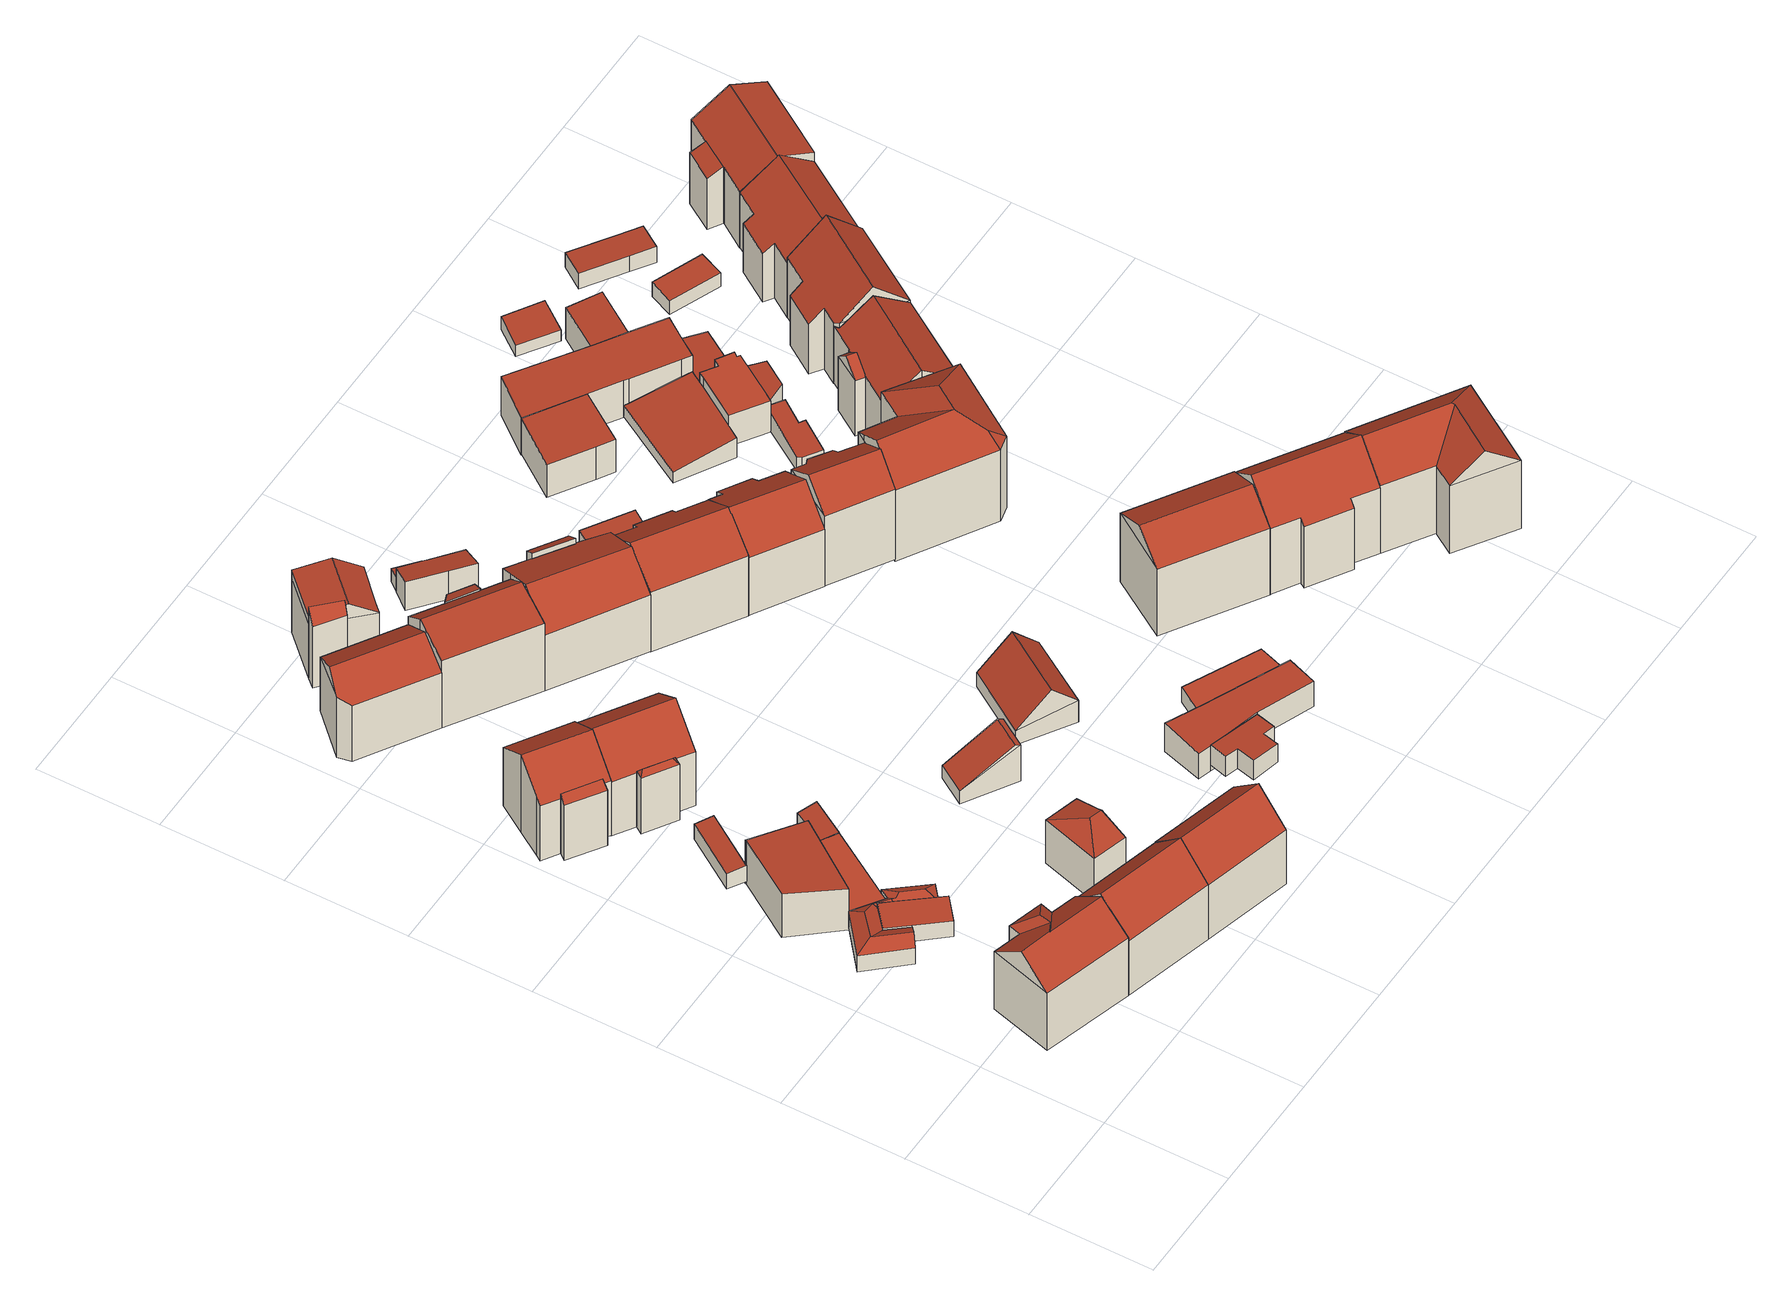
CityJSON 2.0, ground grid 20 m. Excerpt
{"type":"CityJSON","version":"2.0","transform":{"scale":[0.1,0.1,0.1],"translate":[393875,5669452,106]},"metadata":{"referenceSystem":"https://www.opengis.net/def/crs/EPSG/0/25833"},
"CityObjects":{
"building1":{"type":"Building","attributes":{"Dachtyp_tdc":"tdcFreeFormRoof","Gemeindeschluessel":14627140,"Dachneigung":38.28,"QualitaetDacherkennung":54,"Geometrietyp2DReferenz":"3000","function":"31001_9998","roofType":"5000","measuredHeight":15.9},"geometry":[{"type":"MultiSurface","lod":"2","boundaries":[[[0,1,2,3]],[[1,4,5,2]],[[4,6,7,5]],[[6,8,9,7]],[[8,10,11,9]],[[10,12,13,11]],[[12,14,15,13]],[[14,0,3,15]],[[16,14,12]],[[17,16,12,10]],[[18,19,20,17,10,8]],[[18,8,6]],[[19,18,6,4]],[[21,20,19,4,1]],[[21,1,0]],[[16,17,20,21,0,14]],[[3,2,5,7,9,11,13,15]]],"semantics":{"surfaces":[{"type":"WallSurface"},{"type":"RoofSurface"},{"type":"GroundSurface"}],"values":[0,0,0,0,0,0,0,0,0,1,1,1,1,1,0,1,2]}}]},
"building2":{"type":"Building","attributes":{"Dachtyp_tdc":"tdcFreeFormRoof","Gemeindeschluessel":14627140,"Dachneigung":30.22,"QualitaetDacherkennung":11,"Geometrietyp2DReferenz":"3000","function":"31001_9998","roofType":"5000","measuredHeight":4.5},"geometry":[{"type":"MultiSurface","lod":"2","boundaries":[[[22,23,24,25]],[[23,26,27,24]],[[26,28,29,27]],[[28,30,31,29]],[[30,32,33,31]],[[32,34,35,33]],[[34,36,37,35]],[[36,38,39,37]],[[38,40,41,39]],[[40,42,43,41]],[[42,22,25,43]],[[44,45,46,42,40]],[[44,40,38]],[[45,44,38,36]],[[47,48,46,45,36,34]],[[49,47,34,32]],[[50,51,52,49,32,30]],[[50,30,28]],[[51,50,28,26]],[[52,51,26,23]],[[48,47,49,52,23,22]],[[46,48,22,42]],[[25,24,27,29,31,33,35,37,39,41,43]]],"semantics":{"surfaces":[{"type":"WallSurface"},{"type":"RoofSurface"},{"type":"GroundSurface"}],"values":[0,0,0,0,0,0,0,0,0,0,0,1,0,1,1,1,1,1,1,1,1,1,2]}}]},
"building3":{"type":"Building","attributes":{"Dachtyp_tdc":"tdcPolyFlatRoof","Gemeindeschluessel":14627140,"Dachneigung":7.9,"QualitaetDacherkennung":87,"Geometrietyp2DReferenz":"3000","function":"31001_9998","roofType":"2100","measuredHeight":3.85},"geometry":[{"type":"MultiSurface","lod":"2","boundaries":[[[53,54,55,56]],[[54,57,58,55]],[[57,59,60,58]],[[59,61,62,60]],[[61,63,64,62]],[[63,65,66,64]],[[65,53,56,66]],[[65,63,61,59,57,54,53]],[[56,55,58,60,62,64,66]]],"semantics":{"surfaces":[{"type":"WallSurface"},{"type":"RoofSurface"},{"type":"GroundSurface"}],"values":[0,0,0,0,0,0,0,1,2]}}]},
"building4":{"type":"Building","attributes":{"Dachtyp_tdc":"tdcPolyFlatRoof","Gemeindeschluessel":14627140,"Dachneigung":3.22,"QualitaetDacherkennung":62,"Geometrietyp2DReferenz":"3000","function":"31001_9998","roofType":"2100","measuredHeight":8.81},"geometry":[{"type":"MultiSurface","lod":"2","boundaries":[[[67,68,69,70]],[[68,71,72,69]],[[71,73,74,72]],[[73,75,76,74]],[[75,67,70,76]],[[75,73,71,68,67]],[[70,69,72,74,76]]],"semantics":{"surfaces":[{"type":"WallSurface"},{"type":"RoofSurface"},{"type":"GroundSurface"}],"values":[0,0,0,0,0,1,2]}}]},
"building5":{"type":"Building","attributes":{"Dachtyp_tdc":"tdcGableRoof","Gemeindeschluessel":14627140,"Dachneigung":44.43,"QualitaetDacherkennung":68,"Geometrietyp2DReferenz":"3000","function":"31001_9998","roofType":"3100","measuredHeight":16.35},"geometry":[{"type":"MultiSurface","lod":"2","boundaries":[[[77,78,79,13]],[[78,80,81,79]],[[80,82,15,81]],[[82,77,13,15]],[[80,78,83]],[[77,82,84]],[[78,77,84,83]],[[82,80,83,84]],[[13,79,81,15]]],"semantics":{"surfaces":[{"type":"WallSurface"},{"type":"RoofSurface"},{"type":"GroundSurface"}],"values":[0,0,0,0,0,0,1,1,2]}}]},
"building6":{"type":"Building","attributes":{"Dachtyp_tdc":"tdcPolyFlatRoof","Gemeindeschluessel":14627140,"Dachneigung":3.65,"QualitaetDacherkennung":58,"Geometrietyp2DReferenz":"3000","function":"31001_9998","roofType":"2100","measuredHeight":3.34},"geometry":[{"type":"MultiSurface","lod":"2","boundaries":[[[85,86,87,88]],[[86,89,90,87]],[[89,91,92,90]],[[91,93,94,92]],[[93,85,88,94]],[[93,91,89,86,85]],[[88,87,90,92,94]]],"semantics":{"surfaces":[{"type":"WallSurface"},{"type":"RoofSurface"},{"type":"GroundSurface"}],"values":[0,0,0,0,0,1,2]}}]},
"building7":{"type":"Building","attributes":{"Gemeindeschluessel":14627140,"Geometrietyp2DReferenz":"3000","function":"31001_9998","roofType":"9999"},"children":["building7-1","building7-2"]},
"building7-1":{"type":"BuildingPart","attributes":{"Dachtyp_tdc":"tdcPolyFlatRoof","Dachneigung":35.24,"QualitaetDacherkennung":41,"Geometrietyp2DReferenz":"3000","roofType":"2100","measuredHeight":12.23},"parents":["building7"],"geometry":[{"type":"MultiSurface","lod":"2","boundaries":[[[95,96,97,98,99]],[[96,100,101,97]],[[100,102,103,101]],[[102,104,103]],[[102,100,96,95]],[[98,97,101,103]],[[99,104,102,95]],[[99,98,103,104]]],"semantics":{"surfaces":[{"type":"WallSurface"},{"type":"RoofSurface"},{"type":"GroundSurface"},{"type":"ClosureSurface"}],"values":[0,0,0,0,1,2,0,3]}}]},
"building7-2":{"type":"BuildingPart","attributes":{"Dachtyp_tdc":"tdcGableRoof","Dachneigung":37.43,"QualitaetDacherkennung":46,"Geometrietyp2DReferenz":"3000","roofType":"3100","measuredHeight":15.8},"parents":["building7"],"geometry":[{"type":"MultiSurface","lod":"2","boundaries":[[[104,105,106,103]],[[105,107,108,106]],[[107,109,110,108]],[[109,111,112,110]],[[111,113,114,112]],[[113,115,116,114]],[[115,117,118,116]],[[117,99,98,118]],[[115,113,111,109]],[[109,107,105,104,99,117,115]],[[103,106,108,110,112,114,116,118,98]],[[103,98,99,104]]],"semantics":{"surfaces":[{"type":"WallSurface"},{"type":"RoofSurface"},{"type":"GroundSurface"},{"type":"ClosureSurface"}],"values":[0,0,0,0,0,0,0,0,1,1,2,3]}}]},
"building8":{"type":"Building","attributes":{"Gemeindeschluessel":14627140,"Geometrietyp2DReferenz":"3000","function":"31001_9998","roofType":"9999"},"children":["building8-1","building8-2"]},
"building8-1":{"type":"BuildingPart","attributes":{"Dachtyp_tdc":"tdcPolyFlatRoof","Dachneigung":6.49,"QualitaetDacherkennung":75,"Geometrietyp2DReferenz":"3000","roofType":"2100","measuredHeight":3.13},"parents":["building8"],"geometry":[{"type":"MultiSurface","lod":"2","boundaries":[[[119,120,121,122,123]],[[124,125,126,127]],[[125,119,123,126]],[[125,124,128,120,119]],[[123,122,127,126]],[[128,121,120]],[[124,127,122,121,128]]],"semantics":{"surfaces":[{"type":"WallSurface"},{"type":"RoofSurface"},{"type":"GroundSurface"},{"type":"ClosureSurface"}],"values":[0,0,0,1,2,0,3]}}]},
"building8-2":{"type":"BuildingPart","attributes":{"Dachtyp_tdc":"tdcPolyFlatRoof","Dachneigung":0,"QualitaetDacherkennung":41,"Geometrietyp2DReferenz":"3000","roofType":"1000","measuredHeight":3.07},"parents":["building8"],"geometry":[{"type":"MultiSurface","lod":"2","boundaries":[[[129,130,74,76]],[[130,131,124,127,74]],[[121,132,133,122]],[[132,134,135,133]],[[134,129,76,135]],[[134,132,121,128,131,130,129]],[[76,74,127,122,133,135]],[[128,124,131]],[[122,127,124,128,121]]],"semantics":{"surfaces":[{"type":"WallSurface"},{"type":"RoofSurface"},{"type":"GroundSurface"},{"type":"ClosureSurface"}],"values":[0,0,0,0,0,1,2,0,3]}}]},
"building9":{"type":"Building","attributes":{"Gemeindeschluessel":14627140,"Geometrietyp2DReferenz":"3000","function":"31001_9998","roofType":"9999"},"children":["building9-1","building9-2"]},
"building9-1":{"type":"BuildingPart","attributes":{"Dachtyp_tdc":"tdcFreeFormRoof","Dachneigung":50.98,"QualitaetDacherkennung":18,"Geometrietyp2DReferenz":"3000","roofType":"5000","measuredHeight":12.25},"parents":["building9"],"geometry":[{"type":"MultiSurface","lod":"2","boundaries":[[[136,137,138]],[[136,139,140,137]],[[139,141,142,140]],[[141,143,144,142]],[[143,145,144]],[[146,147,141,139]],[[146,139,136]],[[147,146,136,143]],[[147,143,141]],[[137,140,142,144]],[[138,145,143,136]],[[138,137,144,145]]],"semantics":{"surfaces":[{"type":"WallSurface"},{"type":"RoofSurface"},{"type":"GroundSurface"},{"type":"ClosureSurface"}],"values":[0,0,0,0,0,1,1,1,1,2,0,3]}}]},
"building9-2":{"type":"BuildingPart","attributes":{"Dachtyp_tdc":"tdcGableRoof","Dachneigung":38.72,"QualitaetDacherkennung":58,"Geometrietyp2DReferenz":"3000","roofType":"3100","measuredHeight":15.96},"parents":["building9"],"geometry":[{"type":"MultiSurface","lod":"2","boundaries":[[[145,148,149,144]],[[148,150,151,149]],[[150,152,153,151]],[[152,154,155,153]],[[154,156,157,155]],[[156,158,159,157]],[[158,138,137,159]],[[156,154,152,150]],[[150,148,145,138,158,156]],[[144,149,151,153,155,157,159,137]],[[144,137,138,145]]],"semantics":{"surfaces":[{"type":"WallSurface"},{"type":"RoofSurface"},{"type":"GroundSurface"},{"type":"ClosureSurface"}],"values":[0,0,0,0,0,0,0,1,1,2,3]}}]},
"building10":{"type":"Building","attributes":{"Dachtyp_tdc":"tdcHipAndGableRoof","Gemeindeschluessel":14627140,"Dachneigung":17.92,"QualitaetDacherkennung":20,"Geometrietyp2DReferenz":"3000","function":"31001_9998","roofType":"5000","measuredHeight":10.44},"geometry":[{"type":"MultiSurface","lod":"2","boundaries":[[[160,161,162,163]],[[161,164,165,162]],[[164,166,167,165]],[[166,168,169,167]],[[168,170,171,169]],[[170,160,163,171]],[[166,164,172]],[[164,161,160,172]],[[160,170,168,166,172]],[[163,162,165,167,169,171]]],"semantics":{"surfaces":[{"type":"WallSurface"},{"type":"RoofSurface"},{"type":"GroundSurface"}],"values":[0,0,0,0,0,0,1,1,1,2]}}]},
"building11":{"type":"Building","attributes":{"Dachtyp_tdc":"tdcGableRoof","Gemeindeschluessel":14627140,"Dachneigung":43.18,"QualitaetDacherkennung":66,"Geometrietyp2DReferenz":"3000","function":"31001_9998","roofType":"3100","measuredHeight":16.15},"geometry":[{"type":"MultiSurface","lod":"2","boundaries":[[[173,174,175,79]],[[174,176,177,175]],[[176,178,81,177]],[[178,173,79,81]],[[176,174,179]],[[173,178,180]],[[174,173,180,179]],[[178,176,179,180]],[[79,175,177,81]]],"semantics":{"surfaces":[{"type":"WallSurface"},{"type":"RoofSurface"},{"type":"GroundSurface"}],"values":[0,0,0,0,0,0,1,1,2]}}]},
"building12":{"type":"Building","attributes":{"Dachtyp_tdc":"tdcFreeFormRoof","Gemeindeschluessel":14627140,"Dachneigung":31.46,"QualitaetDacherkennung":42,"Geometrietyp2DReferenz":"3000","function":"31001_9998","roofType":"5000","measuredHeight":14.53},"geometry":[{"type":"MultiSurface","lod":"2","boundaries":[[[181,182,183,184]],[[182,185,186,183]],[[185,187,188,186]],[[187,189,190,188]],[[189,181,184,190]],[[181,191,192,185,182]],[[191,189,187,192]],[[187,185,192]],[[181,189,191]],[[184,183,186,188,190]]],"semantics":{"surfaces":[{"type":"WallSurface"},{"type":"RoofSurface"},{"type":"GroundSurface"}],"values":[0,0,0,0,0,1,1,0,0,2]}}]},
"building13":{"type":"Building","attributes":{"Gemeindeschluessel":14627140,"Geometrietyp2DReferenz":"3000","function":"31001_9998","roofType":"9999"},"children":["building13-1","building13-2"]},
"building13-1":{"type":"BuildingPart","attributes":{"Dachtyp_tdc":"tdcPolyFlatRoof","Dachneigung":24.33,"QualitaetDacherkennung":54,"Geometrietyp2DReferenz":"3000","roofType":"2100","measuredHeight":12.74},"parents":["building13"],"geometry":[{"type":"MultiSurface","lod":"2","boundaries":[[[193,194,195,196,197]],[[198,199,200,201,202]],[[199,203,204,200]],[[203,193,197,204]],[[203,199,198,205,194,193]],[[197,196,206,201,200,204]],[[207,195,194,205]],[[207,206,196,195]],[[202,207,205,198]],[[202,201,206,207]]],"semantics":{"surfaces":[{"type":"WallSurface"},{"type":"RoofSurface"},{"type":"GroundSurface"},{"type":"ClosureSurface"}],"values":[0,0,0,0,1,2,0,3,0,3]}}]},
"building13-2":{"type":"BuildingPart","attributes":{"Dachtyp_tdc":"tdcGableRoof","Dachneigung":12.37,"QualitaetDacherkennung":33,"Geometrietyp2DReferenz":"3000","roofType":"3100","measuredHeight":15.3},"parents":["building13"],"geometry":[{"type":"MultiSurface","lod":"2","boundaries":[[[195,208,209,196]],[[208,210,211,209]],[[210,212,213,211]],[[212,214,184,213]],[[214,215,216,184]],[[215,217,190,216]],[[217,218,200,190]],[[218,202,201,200]],[[215,214,212,210]],[[210,208,195,207,202,218,217,215]],[[201,206,196,209,211,213,184,216,190,200]],[[207,206,201,202]],[[195,196,206,207]]],"semantics":{"surfaces":[{"type":"WallSurface"},{"type":"RoofSurface"},{"type":"GroundSurface"},{"type":"ClosureSurface"}],"values":[0,0,0,0,0,0,0,0,1,1,2,3,3]}}]},
"building14":{"type":"Building","attributes":{"Dachtyp_tdc":"tdcGableRoof","Gemeindeschluessel":14627140,"Dachneigung":30.78,"QualitaetDacherkennung":5,"Geometrietyp2DReferenz":"3000","function":"31001_9998","roofType":"3100","measuredHeight":7.64},"geometry":[{"type":"MultiSurface","lod":"2","boundaries":[[[219,220,221,222]],[[220,223,224,221]],[[223,225,226,224]],[[225,219,222,226]],[[223,220,227]],[[219,225,228]],[[220,219,228,227]],[[225,223,227,228]],[[222,221,224,226]]],"semantics":{"surfaces":[{"type":"WallSurface"},{"type":"RoofSurface"},{"type":"GroundSurface"}],"values":[0,0,0,0,0,0,1,1,2]}}]},
"building15":{"type":"Building","attributes":{"Gemeindeschluessel":14627140,"Geometrietyp2DReferenz":"3000","function":"31001_9998","roofType":"9999"},"children":["building15-1","building15-2"]},
"building15-1":{"type":"BuildingPart","attributes":{"Dachtyp_tdc":"tdcPolyFlatRoof","Dachneigung":47.69,"QualitaetDacherkennung":34,"Geometrietyp2DReferenz":"3000","roofType":"2100","measuredHeight":14.56},"parents":["building15"],"geometry":[{"type":"MultiSurface","lod":"2","boundaries":[[[229,230,231,232,233,234]],[[230,235,236,231]],[[235,237,238,239,240,236]],[[237,235,230,229]],[[232,231,236,240]],[[234,238,237,229]],[[233,232,240,239]],[[233,239,238,234]]],"semantics":{"surfaces":[{"type":"WallSurface"},{"type":"RoofSurface"},{"type":"GroundSurface"},{"type":"ClosureSurface"}],"values":[0,0,0,1,2,0,3,3]}}]},
"building15-2":{"type":"BuildingPart","attributes":{"Dachtyp_tdc":"tdcGableRoof","Dachneigung":10.84,"QualitaetDacherkennung":39,"Geometrietyp2DReferenz":"3000","roofType":"3100","measuredHeight":13.67},"parents":["building15"],"geometry":[{"type":"MultiSurface","lod":"2","boundaries":[[[241,242,243,244]],[[242,245,246,243]],[[245,247,248,246]],[[247,233,232,248]],[[239,241,244,240]],[[238,234,249,250,251]],[[249,252,253,242,250]],[[245,253,252,247]],[[242,253,245]],[[247,252,249,234,233]],[[241,251,250,242]],[[239,238,251,241]],[[244,243,246,248,232,240]],[[240,232,233,239]],[[233,234,238,239]]],"semantics":{"surfaces":[{"type":"WallSurface"},{"type":"RoofSurface"},{"type":"GroundSurface"},{"type":"ClosureSurface"}],"values":[0,0,0,0,0,1,1,0,0,0,0,0,2,3,3]}}]},
"building16":{"type":"Building","attributes":{"Gemeindeschluessel":14627140,"Geometrietyp2DReferenz":"3000","function":"31001_9998","roofType":"9999"},"children":["building16-1","building16-2"]},
"building16-1":{"type":"BuildingPart","attributes":{"Dachtyp_tdc":"tdcPolyFlatRoof","Dachneigung":33.98,"QualitaetDacherkennung":47,"Geometrietyp2DReferenz":"3000","roofType":"2100","measuredHeight":13.48},"parents":["building16"],"geometry":[{"type":"MultiSurface","lod":"2","boundaries":[[[254,255,256,257,258]],[[259,260,261,262,263]],[[260,254,258,261]],[[260,259,264,265,255,254]],[[258,257,266,267,262,261]],[[268,256,255,265]],[[268,266,257,256]],[[264,269,268,265]],[[269,267,266,268]],[[259,263,269,264]],[[263,262,267,269]]],"semantics":{"surfaces":[{"type":"WallSurface"},{"type":"RoofSurface"},{"type":"GroundSurface"},{"type":"ClosureSurface"}],"values":[0,0,0,1,2,0,3,0,3,0,3]}}]},
"building16-2":{"type":"BuildingPart","attributes":{"Dachtyp_tdc":"tdcGableRoof","Dachneigung":27.58,"QualitaetDacherkennung":52,"Geometrietyp2DReferenz":"3000","roofType":"3100","measuredHeight":15.88},"parents":["building16"],"geometry":[{"type":"MultiSurface","lod":"2","boundaries":[[[270,271,209,272]],[[271,273,274,209]],[[273,263,262,274]],[[256,275,276,257]],[[275,277,278,276]],[[277,279,280,278]],[[279,281,213,280]],[[281,270,272,213]],[[277,275,256,268,269,263,273,271,270]],[[270,281,279,277]],[[272,209,274,262,267,266,257,276,278,280,213]],[[267,262,263,269]],[[266,267,269,268]],[[256,257,266,268]]],"semantics":{"surfaces":[{"type":"WallSurface"},{"type":"RoofSurface"},{"type":"GroundSurface"},{"type":"ClosureSurface"}],"values":[0,0,0,0,0,0,0,0,1,1,2,3,3,3]}}]},
"building17":{"type":"Building","attributes":{"Dachtyp_tdc":"tdcPolyFlatRoof","Gemeindeschluessel":14627140,"Dachneigung":2.73,"QualitaetDacherkennung":79,"Geometrietyp2DReferenz":"3000","function":"31001_9998","roofType":"2100","measuredHeight":4.05},"geometry":[{"type":"MultiSurface","lod":"2","boundaries":[[[282,283,284,285]],[[283,286,287,284]],[[286,288,289,287]],[[288,290,291,289]],[[290,292,293,291]],[[292,294,295,293]],[[294,296,297,295]],[[296,282,285,297]],[[296,294,292,290,288,286,283,282]],[[285,284,287,289,291,293,295,297]]],"semantics":{"surfaces":[{"type":"WallSurface"},{"type":"RoofSurface"},{"type":"GroundSurface"}],"values":[0,0,0,0,0,0,0,0,1,2]}}]},
"building18":{"type":"Building","attributes":{"Gemeindeschluessel":14627140,"Geometrietyp2DReferenz":"3000","function":"31001_9998","roofType":"9999"},"children":["building18-1","building18-2"]},
"building18-1":{"type":"BuildingPart","attributes":{"Dachtyp_tdc":"tdcPolyFlatRoof","Dachneigung":10.98,"QualitaetDacherkennung":40,"Geometrietyp2DReferenz":"3000","roofType":"2100","measuredHeight":2.98},"parents":["building18"],"geometry":[{"type":"MultiSurface","lod":"2","boundaries":[[[298,299,300,301]],[[302,303,304,305]],[[303,298,301,304]],[[303,302,299,298]],[[301,300,305,304]],[[305,300,299,302]]],"semantics":{"surfaces":[{"type":"WallSurface"},{"type":"RoofSurface"},{"type":"GroundSurface"},{"type":"ClosureSurface"}],"values":[0,0,0,1,2,3]}}]},
"building18-2":{"type":"BuildingPart","attributes":{"Dachtyp_tdc":"tdcPolyFlatRoof","Dachneigung":14.91,"QualitaetDacherkennung":72,"Geometrietyp2DReferenz":"3000","roofType":"2100","measuredHeight":5.78},"parents":["building18"],"geometry":[{"type":"MultiSurface","lod":"2","boundaries":[[[306,307,308,309]],[[307,310,311,308]],[[310,312,302,305,311]],[[313,314,315,300,299]],[[314,306,309,315]],[[314,313,312,310,307,306]],[[309,308,311,305,300,315]],[[299,302,312,313]],[[299,300,305,302]]],"semantics":{"surfaces":[{"type":"WallSurface"},{"type":"RoofSurface"},{"type":"GroundSurface"},{"type":"ClosureSurface"}],"values":[0,0,0,0,0,1,2,0,3]}}]},
"building19":{"type":"Building","attributes":{"Dachtyp_tdc":"tdcGableRoof","Gemeindeschluessel":14627140,"Dachneigung":45.06,"QualitaetDacherkennung":72,"Geometrietyp2DReferenz":"3000","function":"31001_9998","roofType":"3100","measuredHeight":8.5},"geometry":[{"type":"MultiSurface","lod":"2","boundaries":[[[316,317,318,319]],[[317,320,321,318]],[[320,322,323,321]],[[322,316,319,323]],[[320,317,324]],[[316,322,325]],[[317,316,325,324]],[[322,320,324,325]],[[319,318,321,323]]],"semantics":{"surfaces":[{"type":"WallSurface"},{"type":"RoofSurface"},{"type":"GroundSurface"}],"values":[0,0,0,0,0,0,1,1,2]}}]},
"building20":{"type":"Building","attributes":{"Dachtyp_tdc":"tdcPolyFlatRoof","Gemeindeschluessel":14627140,"Dachneigung":5.06,"QualitaetDacherkennung":63,"Geometrietyp2DReferenz":"3000","function":"31001_9998","roofType":"2100","measuredHeight":5.77},"geometry":[{"type":"MultiSurface","lod":"2","boundaries":[[[326,327,328,329]],[[327,330,331,328]],[[330,332,333,331]],[[332,334,335,333]],[[334,336,337,335]],[[336,338,339,337]],[[338,326,329,339]],[[338,336,334,332,330,327,326]],[[329,328,331,333,335,337,339]]],"semantics":{"surfaces":[{"type":"WallSurface"},{"type":"RoofSurface"},{"type":"GroundSurface"}],"values":[0,0,0,0,0,0,0,1,2]}}]},
"building21":{"type":"Building","attributes":{"Dachtyp_tdc":"tdcFreeFormRoof","Gemeindeschluessel":14627140,"Dachneigung":36.78,"QualitaetDacherkennung":49,"Geometrietyp2DReferenz":"3000","function":"31001_9998","roofType":"5000","measuredHeight":16.2},"geometry":[{"type":"MultiSurface","lod":"2","boundaries":[[[340,341,342,343]],[[341,344,345,342]],[[344,346,347,345]],[[346,348,349,347]],[[348,350,351,349]],[[350,352,353,351]],[[352,354,355,353]],[[354,340,343,355]],[[354,356,357,340]],[[356,352,350,348,346,344,341,357]],[[354,352,356]],[[341,340,357]],[[343,342,345,347,349,351,353,355]]],"semantics":{"surfaces":[{"type":"WallSurface"},{"type":"RoofSurface"},{"type":"GroundSurface"}],"values":[0,0,0,0,0,0,0,0,1,1,0,0,2]}}]},
"building22":{"type":"Building","attributes":{"Dachtyp_tdc":"tdcPolyFlatRoof","Gemeindeschluessel":14627140,"Dachneigung":0,"QualitaetDacherkennung":71,"Geometrietyp2DReferenz":"3000","function":"31001_9998","roofType":"1000","measuredHeight":3.02},"geometry":[{"type":"MultiSurface","lod":"2","boundaries":[[[358,359,360,361]],[[359,362,363,360]],[[362,364,365,363]],[[364,358,361,365]],[[364,362,359,358]],[[361,360,363,365]]],"semantics":{"surfaces":[{"type":"WallSurface"},{"type":"RoofSurface"},{"type":"GroundSurface"}],"values":[0,0,0,0,1,2]}}]},
"building23":{"type":"Building","attributes":{"Dachtyp_tdc":"tdcPolyFlatRoof","Gemeindeschluessel":14627140,"Dachneigung":2.88,"QualitaetDacherkennung":81,"Geometrietyp2DReferenz":"3000","function":"31001_9998","roofType":"2100","measuredHeight":3.14},"geometry":[{"type":"MultiSurface","lod":"2","boundaries":[[[366,367,368,369]],[[367,370,371,368]],[[370,372,373,371]],[[372,374,375,373]],[[374,376,377,375]],[[376,366,369,377]],[[376,374,372,370,367,366]],[[369,368,371,373,375,377]]],"semantics":{"surfaces":[{"type":"WallSurface"},{"type":"RoofSurface"},{"type":"GroundSurface"}],"values":[0,0,0,0,0,0,1,2]}}]},
"building24":{"type":"Building","attributes":{"Dachtyp_tdc":"tdcFreeFormRoof","Gemeindeschluessel":14627140,"Dachneigung":35.62,"QualitaetDacherkennung":57,"Geometrietyp2DReferenz":"3000","function":"31001_9998","roofType":"5000","measuredHeight":16.09},"geometry":[{"type":"MultiSurface","lod":"2","boundaries":[[[378,379,380,381]],[[379,382,383,380]],[[382,384,385,383]],[[384,386,387,385]],[[386,388,389,387]],[[388,390,391,389]],[[390,392,393,391]],[[392,378,381,393]],[[384,394,395,386]],[[394,382,379,378,392,390,388,395]],[[384,382,394]],[[388,386,395]],[[381,380,383,385,387,389,391,393]]],"semantics":{"surfaces":[{"type":"WallSurface"},{"type":"RoofSurface"},{"type":"GroundSurface"}],"values":[0,0,0,0,0,0,0,0,1,1,0,0,2]}}]},
"building25":{"type":"Building","attributes":{"Dachtyp_tdc":"tdcFreeFormRoof","Gemeindeschluessel":14627140,"Dachneigung":36.79,"QualitaetDacherkennung":65,"Geometrietyp2DReferenz":"3000","function":"31001_9998","roofType":"5000","measuredHeight":17.84},"geometry":[{"type":"MultiSurface","lod":"2","boundaries":[[[396,397,398,399]],[[397,400,401,398]],[[400,402,403,401]],[[402,404,405,403]],[[404,406,407,405]],[[406,408,409,407]],[[408,410,411,409]],[[410,396,399,411]],[[412,408,406,404,402,400,397,413]],[[410,412,413,396]],[[397,396,413]],[[410,408,412]],[[399,398,401,403,405,407,409,411]]],"semantics":{"surfaces":[{"type":"WallSurface"},{"type":"RoofSurface"},{"type":"GroundSurface"}],"values":[0,0,0,0,0,0,0,0,1,1,0,0,2]}}]},
"building26":{"type":"Building","attributes":{"Dachtyp_tdc":"tdcGableRoof","Gemeindeschluessel":14627140,"Dachneigung":28.93,"QualitaetDacherkennung":18,"Geometrietyp2DReferenz":"3000","function":"31001_9998","roofType":"3100","measuredHeight":17.26},"geometry":[{"type":"MultiSurface","lod":"2","boundaries":[[[414,415,416,417]],[[415,418,419,416]],[[418,420,421,419]],[[420,414,417,421]],[[418,415,422]],[[414,420,423]],[[415,414,423,422]],[[420,418,422,423]],[[417,416,419,421]]],"semantics":{"surfaces":[{"type":"WallSurface"},{"type":"RoofSurface"},{"type":"GroundSurface"}],"values":[0,0,0,0,0,0,1,1,2]}}]},
"building27":{"type":"Building","attributes":{"Dachtyp_tdc":"tdcPolyFlatRoof","Gemeindeschluessel":14627140,"Dachneigung":4.16,"QualitaetDacherkennung":83,"Geometrietyp2DReferenz":"3000","function":"31001_9998","roofType":"2100","measuredHeight":7.28},"geometry":[{"type":"MultiSurface","lod":"2","boundaries":[[[424,425,426,427]],[[425,428,429,426]],[[428,430,431,429]],[[430,432,433,431]],[[432,434,435,433]],[[434,424,427,435]],[[434,432,430,428,425,424]],[[427,426,429,431,433,435]]],"semantics":{"surfaces":[{"type":"WallSurface"},{"type":"RoofSurface"},{"type":"GroundSurface"}],"values":[0,0,0,0,0,0,1,2]}}]},
"building28":{"type":"Building","attributes":{"Dachtyp_tdc":"tdcFreeFormRoof","Gemeindeschluessel":14627140,"Dachneigung":35.92,"QualitaetDacherkennung":24,"Geometrietyp2DReferenz":"3000","function":"31001_9998","roofType":"5000","measuredHeight":18.86},"geometry":[{"type":"MultiSurface","lod":"2","boundaries":[[[436,437,438,439]],[[437,440,441,438]],[[440,442,443,441]],[[442,444,445,443]],[[444,446,447,445]],[[446,448,449,447]],[[448,450,451,449]],[[450,452,453,451]],[[452,436,439,453]],[[454,450,448]],[[455,456,457,454,448,446]],[[458,455,446,444]],[[458,444,442]],[[456,455,458,442,440]],[[459,457,456,440,437,460]],[[454,457,459,452,450]],[[452,459,460,436]],[[436,460,437]],[[439,438,441,443,445,447,449,451,453]]],"semantics":{"surfaces":[{"type":"WallSurface"},{"type":"RoofSurface"},{"type":"GroundSurface"}],"values":[0,0,0,0,0,0,0,0,0,1,1,1,1,1,1,1,0,0,2]}}]},
"building29":{"type":"Building","attributes":{"Dachtyp_tdc":"tdcPolyFlatRoof","Gemeindeschluessel":14627140,"Dachneigung":9.79,"QualitaetDacherkennung":70,"Geometrietyp2DReferenz":"3000","function":"31001_9998","roofType":"2100","measuredHeight":4.1},"geometry":[{"type":"MultiSurface","lod":"2","boundaries":[[[461,462,463,464]],[[462,465,466,463]],[[465,467,468,466]],[[467,469,470,468]],[[469,471,472,470]],[[471,473,474,472]],[[473,475,476,474]],[[475,477,478,476]],[[477,479,480,478]],[[479,461,464,480]],[[479,477,475,473,471,469,467,465,462,461]],[[464,463,466,468,470,472,474,476,478,480]]],"semantics":{"surfaces":[{"type":"WallSurface"},{"type":"RoofSurface"},{"type":"GroundSurface"}],"values":[0,0,0,0,0,0,0,0,0,0,1,2]}}]},
"building30":{"type":"Building","attributes":{"Dachtyp_tdc":"tdcFreeFormRoof","Gemeindeschluessel":14627140,"Dachneigung":41.3,"QualitaetDacherkennung":70,"Geometrietyp2DReferenz":"3000","function":"31001_9998","roofType":"5000","measuredHeight":18.48},"geometry":[{"type":"MultiSurface","lod":"2","boundaries":[[[481,482,483,484]],[[482,485,486,483]],[[485,487,488,486]],[[487,489,490,488]],[[489,491,492,490]],[[491,493,494,492]],[[493,495,496,494]],[[495,481,484,496]],[[481,495,493,491,489,497,498,482]],[[497,487,485,498]],[[489,487,497]],[[485,482,498]],[[484,483,486,488,490,492,494,496]]],"semantics":{"surfaces":[{"type":"WallSurface"},{"type":"RoofSurface"},{"type":"GroundSurface"}],"values":[0,0,0,0,0,0,0,0,1,1,0,0,2]}}]},
"building31":{"type":"Building","attributes":{"Dachtyp_tdc":"tdcPolyFlatRoof","Gemeindeschluessel":14627140,"Dachneigung":5.12,"QualitaetDacherkennung":55,"Geometrietyp2DReferenz":"3000","function":"31001_9998","roofType":"2100","measuredHeight":3.67},"geometry":[{"type":"MultiSurface","lod":"2","boundaries":[[[499,500,501,502]],[[500,503,504,501]],[[503,505,506,504]],[[505,507,508,506]],[[507,509,510,508]],[[509,511,512,510]],[[511,513,514,512]],[[513,499,502,514]],[[513,511,509,507,505,503,500,499]],[[502,501,504,506,508,510,512,514]]],"semantics":{"surfaces":[{"type":"WallSurface"},{"type":"RoofSurface"},{"type":"GroundSurface"}],"values":[0,0,0,0,0,0,0,0,1,2]}}]},
"building32":{"type":"Building","attributes":{"Dachtyp_tdc":"tdcPolyFlatRoof","Gemeindeschluessel":14627140,"Dachneigung":3.24,"QualitaetDacherkennung":82,"Geometrietyp2DReferenz":"3000","function":"31001_9998","roofType":"2100","measuredHeight":8.01},"geometry":[{"type":"MultiSurface","lod":"2","boundaries":[[[515,516,517,518]],[[516,519,520,517]],[[519,521,522,520]],[[521,430,523,522]],[[430,428,524,523]],[[428,425,525,524]],[[425,526,527,525]],[[526,528,529,527]],[[528,530,531,529]],[[530,532,533,531]],[[532,534,535,533]],[[534,515,518,535]],[[534,532,530,528,526,425,428,430,521,519,516,515]],[[518,517,520,522,523,524,525,527,529,531,533,535]]],"semantics":{"surfaces":[{"type":"WallSurface"},{"type":"RoofSurface"},{"type":"GroundSurface"}],"values":[0,0,0,0,0,0,0,0,0,0,0,0,1,2]}}]},
"building33":{"type":"Building","attributes":{"Gemeindeschluessel":14627140,"Geometrietyp2DReferenz":"3000","function":"31001_9998","roofType":"9999"},"children":["building33-1","building33-2"]},
"building33-1":{"type":"BuildingPart","attributes":{"Dachtyp_tdc":"tdcPolyFlatRoof","Dachneigung":0,"QualitaetDacherkennung":67,"Geometrietyp2DReferenz":"3000","roofType":"1000","measuredHeight":6.32},"parents":["building33"],"geometry":[{"type":"MultiSurface","lod":"2","boundaries":[[[536,537,538,539]],[[537,540,541,538]],[[540,542,543,541]],[[542,544,545,543]],[[544,546,547,545]],[[546,548,549,547]],[[548,550,551,552,549]],[[553,554,555,556,509]],[[554,536,539,555]],[[554,553,550,548,546,544,542,540,537,536]],[[539,538,541,543,545,547,549,552,556,555]],[[509,551,550,553]],[[509,556,552,551]]],"semantics":{"surfaces":[{"type":"WallSurface"},{"type":"RoofSurface"},{"type":"GroundSurface"},{"type":"ClosureSurface"}],"values":[0,0,0,0,0,0,0,0,0,1,2,0,3]}}]},
"building33-2":{"type":"BuildingPart","attributes":{"Dachtyp_tdc":"tdcPolyFlatRoof","Dachneigung":8.56,"QualitaetDacherkennung":78,"Geometrietyp2DReferenz":"3000","roofType":"2100","measuredHeight":3.88},"parents":["building33"],"geometry":[{"type":"MultiSurface","lod":"2","boundaries":[[[551,557,558,552]],[[557,559,560,558]],[[559,509,556,560]],[[559,557,551,509]],[[556,552,558,560]],[[551,552,556,509]]],"semantics":{"surfaces":[{"type":"WallSurface"},{"type":"RoofSurface"},{"type":"GroundSurface"},{"type":"ClosureSurface"}],"values":[0,0,0,1,2,3]}}]},
"building34":{"type":"Building","attributes":{"Dachtyp_tdc":"tdcPolyFlatRoof","Gemeindeschluessel":14627140,"Dachneigung":7.76,"QualitaetDacherkennung":78,"Geometrietyp2DReferenz":"3000","function":"31001_9998","roofType":"2100","measuredHeight":7.03},"geometry":[{"type":"MultiSurface","lod":"2","boundaries":[[[561,562,563,564]],[[562,565,566,563]],[[565,567,568,566]],[[567,561,564,568]],[[567,565,562,561]],[[564,563,566,568]]],"semantics":{"surfaces":[{"type":"WallSurface"},{"type":"RoofSurface"},{"type":"GroundSurface"}],"values":[0,0,0,0,1,2]}}]},
"building35":{"type":"Building","attributes":{"Dachtyp_tdc":"tdcPolyFlatRoof","Gemeindeschluessel":14627140,"Dachneigung":5.87,"QualitaetDacherkennung":46,"Geometrietyp2DReferenz":"3000","function":"31001_9998","roofType":"2100","measuredHeight":3.18},"geometry":[{"type":"MultiSurface","lod":"2","boundaries":[[[569,570,571,572]],[[570,573,574,571]],[[573,575,576,574]],[[575,577,578,576]],[[577,579,580,578]],[[579,581,582,580]],[[581,583,584,582]],[[583,585,586,584]],[[585,569,572,586]],[[585,583,581,579,577,575,573,570,569]],[[572,571,574,576,578,580,582,584,586]]],"semantics":{"surfaces":[{"type":"WallSurface"},{"type":"RoofSurface"},{"type":"GroundSurface"}],"values":[0,0,0,0,0,0,0,0,0,1,2]}}]},
"building36":{"type":"Building","attributes":{"Gemeindeschluessel":14627140,"Geometrietyp2DReferenz":"3000","function":"31001_9998","roofType":"9999"},"children":["building36-1","building36-2"]},
"building36-1":{"type":"BuildingPart","attributes":{"Dachtyp_tdc":"tdcGableRoof","Dachneigung":39.21,"QualitaetDacherkennung":49,"Geometrietyp2DReferenz":"3000","roofType":"3100","measuredHeight":16.03},"parents":["building36"],"geometry":[{"type":"MultiSurface","lod":"2","boundaries":[[[587,588,589,590]],[[588,591,592,593,589]],[[594,595,596,597,598]],[[595,599,600,596]],[[599,601,602,600]],[[601,603,604,602]],[[603,605,606,604]],[[605,607,608,606]],[[607,587,590,608]],[[603,601,599,595,594,609,610,591,588,587]],[[587,607,605,603]],[[590,589,593,597,596,600,602,604,606,608]],[[598,609,594]],[[610,592,591]],[[598,597,593,592]],[[598,592,610,609]]],"semantics":{"surfaces":[{"type":"WallSurface"},{"type":"RoofSurface"},{"type":"GroundSurface"},{"type":"ClosureSurface"}],"values":[0,0,0,0,0,0,0,0,0,1,1,2,0,0,3,3]}}]},
"building36-2":{"type":"BuildingPart","attributes":{"Dachtyp_tdc":"tdcGableRoof","Dachneigung":42.91,"QualitaetDacherkennung":59,"Geometrietyp2DReferenz":"3000","roofType":"3100","measuredHeight":13.59},"parents":["building36"],"geometry":[{"type":"MultiSurface","lod":"2","boundaries":[[[611,612,613,614]],[[612,598,597,613]],[[612,611,615]],[[611,592,610,616,615]],[[598,612,615,616,609]],[[593,614,613,597]],[[614,593,592,611]],[[593,597,598,592]],[[616,610,609]],[[609,610,592,598]]],"semantics":{"surfaces":[{"type":"WallSurface"},{"type":"RoofSurface"},{"type":"GroundSurface"},{"type":"ClosureSurface"}],"values":[0,0,0,1,1,2,0,3,0,3]}}]},
"building37":{"type":"Building","attributes":{"Dachtyp_tdc":"tdcFreeFormRoof","Gemeindeschluessel":14627140,"Dachneigung":40.22,"QualitaetDacherkennung":45,"Geometrietyp2DReferenz":"3000","function":"31001_9998","roofType":"5000","measuredHeight":18.58},"geometry":[{"type":"MultiSurface","lod":"2","boundaries":[[[617,618,619,620]],[[618,621,622,619]],[[621,623,490,622]],[[623,624,488,490]],[[624,625,626,488]],[[625,617,620,626]],[[627,628,625,624]],[[627,624,623]],[[629,628,627,623,621]],[[630,629,621,618]],[[630,618,617]],[[628,629,630,617,625]],[[620,619,622,490,488,626]]],"semantics":{"surfaces":[{"type":"WallSurface"},{"type":"RoofSurface"},{"type":"GroundSurface"}],"values":[0,0,0,0,0,0,1,0,1,1,0,1,2]}}]},
"building38":{"type":"Building","attributes":{"Dachtyp_tdc":"tdcPolyFlatRoof","Gemeindeschluessel":14627140,"Dachneigung":3.07,"QualitaetDacherkennung":88,"Geometrietyp2DReferenz":"3000","function":"31001_9998","roofType":"2100","measuredHeight":2.58},"geometry":[{"type":"MultiSurface","lod":"2","boundaries":[[[631,632,633,634]],[[632,635,636,633]],[[635,637,638,636]],[[637,631,634,638]],[[637,635,632,631]],[[634,633,636,638]]],"semantics":{"surfaces":[{"type":"WallSurface"},{"type":"RoofSurface"},{"type":"GroundSurface"}],"values":[0,0,0,0,1,2]}}]},
"building39":{"type":"Building","attributes":{"Dachtyp_tdc":"tdcFreeFormRoof","Gemeindeschluessel":14627140,"Dachneigung":44.34,"QualitaetDacherkennung":59,"Geometrietyp2DReferenz":"3000","function":"31001_9998","roofType":"5000","measuredHeight":17.9},"geometry":[{"type":"MultiSurface","lod":"2","boundaries":[[[639,640,641,642]],[[640,643,644,641]],[[643,645,646,644]],[[645,647,648,646]],[[647,649,650,648]],[[649,651,652,650]],[[651,653,654,652]],[[653,655,656,654]],[[655,639,642,656]],[[651,649,657,658]],[[657,647,645,643,640,639,655,653,658]],[[649,647,657]],[[653,651,658]],[[642,641,644,646,648,650,652,654,656]]],"semantics":{"surfaces":[{"type":"WallSurface"},{"type":"RoofSurface"},{"type":"GroundSurface"}],"values":[0,0,0,0,0,0,0,0,0,1,1,0,0,2]}}]},
"building40":{"type":"Building","attributes":{"Dachtyp_tdc":"tdcPolyFlatRoof","Gemeindeschluessel":14627140,"Dachneigung":3.6,"QualitaetDacherkennung":71,"Geometrietyp2DReferenz":"3000","function":"31001_9998","roofType":"2100","measuredHeight":3.03},"geometry":[{"type":"MultiSurface","lod":"2","boundaries":[[[659,660,661,662]],[[660,663,664,661]],[[663,665,666,664]],[[665,659,662,666]],[[665,663,660,659]],[[662,661,664,666]]],"semantics":{"surfaces":[{"type":"WallSurface"},{"type":"RoofSurface"},{"type":"GroundSurface"}],"values":[0,0,0,0,1,2]}}]},
"building41":{"type":"Building","attributes":{"Dachtyp_tdc":"tdcPolyFlatRoof","Gemeindeschluessel":14627140,"Dachneigung":3.73,"QualitaetDacherkennung":80,"Geometrietyp2DReferenz":"3000","function":"31001_9998","roofType":"2100","measuredHeight":3.29},"geometry":[{"type":"MultiSurface","lod":"2","boundaries":[[[667,668,669,670]],[[668,671,672,669]],[[671,673,674,672]],[[673,675,676,674]],[[675,677,678,676]],[[677,667,670,678]],[[677,675,673,671,668,667]],[[670,669,672,674,676,678]]],"semantics":{"surfaces":[{"type":"WallSurface"},{"type":"RoofSurface"},{"type":"GroundSurface"}],"values":[0,0,0,0,0,0,1,2]}}]},
"building42":{"type":"Building","attributes":{"Dachtyp_tdc":"tdcFreeFormRoof","Gemeindeschluessel":14627140,"Dachneigung":37.34,"QualitaetDacherkennung":56,"Geometrietyp2DReferenz":"3000","function":"31001_9998","roofType":"5000","measuredHeight":15.79},"geometry":[{"type":"MultiSurface","lod":"2","boundaries":[[[679,680,681,682]],[[680,683,684,681]],[[683,685,686,684]],[[685,687,688,686]],[[687,689,690,688]],[[689,691,692,690]],[[691,693,694,692]],[[693,679,682,694]],[[679,693,695,696]],[[695,691,689,687,685,683,680,696]],[[693,691,695]],[[680,679,696]],[[682,681,684,686,688,690,692,694]]],"semantics":{"surfaces":[{"type":"WallSurface"},{"type":"RoofSurface"},{"type":"GroundSurface"}],"values":[0,0,0,0,0,0,0,0,1,1,0,0,2]}}]},
"building43":{"type":"Building","attributes":{"Gemeindeschluessel":14627140,"Geometrietyp2DReferenz":"3000","function":"31001_9998","roofType":"9999"},"children":["building43-1","building43-2"]},
"building43-1":{"type":"BuildingPart","attributes":{"Dachtyp_tdc":"tdcPolyFlatRoof","Dachneigung":25,"QualitaetDacherkennung":62,"Geometrietyp2DReferenz":"3000","roofType":"2100","measuredHeight":11.57},"parents":["building43"],"geometry":[{"type":"MultiSurface","lod":"2","boundaries":[[[697,698,699,700,701]],[[702,703,704,705,706]],[[703,697,701,704]],[[703,702,707,698,697]],[[701,700,705,704]],[[708,699,698,707]],[[708,700,699]],[[706,708,707,702]],[[706,705,700,708]]],"semantics":{"surfaces":[{"type":"WallSurface"},{"type":"RoofSurface"},{"type":"GroundSurface"},{"type":"ClosureSurface"}],"values":[0,0,0,1,2,0,3,0,3]}}]},
"building43-2":{"type":"BuildingPart","attributes":{"Dachtyp_tdc":"tdcGableRoof","Dachneigung":36.89,"QualitaetDacherkennung":45,"Geometrietyp2DReferenz":"3000","roofType":"3100","measuredHeight":15.81},"parents":["building43"],"geometry":[{"type":"MultiSurface","lod":"2","boundaries":[[[709,710,711,712]],[[710,713,714,711]],[[713,706,705,714]],[[699,715,716,700]],[[715,717,718,716]],[[717,719,720,718]],[[719,721,722,720]],[[721,709,712,722]],[[717,715,699,708,706,713,710,709]],[[709,721,719,717]],[[712,711,714,705,700,716,718,720,722]],[[708,700,705,706]],[[699,700,708]]],"semantics":{"surfaces":[{"type":"WallSurface"},{"type":"RoofSurface"},{"type":"GroundSurface"},{"type":"ClosureSurface"}],"values":[0,0,0,0,0,0,0,0,1,1,2,3,3]}}]}
},
"vertices":[
[55,125,150],[83,228,150],[83,228,33],[55,125,33],[130,215,150],[130,215,33],[135,235,150],[135,235,33],[193,219,150],[193,219,33],[187,198,150],[187,198,33],[229,186,150],[229,186,33],[201,83,150],[201,83,33],[215,135,192],[122,161,192],[156,198,174],[151,178,174],[122,162,192],[69,176,192],
[121,485,51],[170,452,51],[170,452,18],[121,485,18],[179,468,51],[179,468,18],[226,410,51],[226,410,18],[201,389,51],[201,389,18],[161,439,51],[161,439,18],[147,455,51],[147,455,18],[115,427,51],[115,427,18],[141,395,51],[141,395,18],[110,371,51],[110,371,18],[56,432,51],[56,432,18],[125,383,63],[87,428,63],[87,429,63],[147,462,54],[122,460,63],[167,444,56],[204,412,60],[181,440,60],[172,440,56],
[115,427,54],[147,455,60],[147,455,22],[115,427,22],[161,439,60],[161,439,22],[201,389,60],[201,389,22],[210,378,60],[210,378,22],[178,351,54],[178,351,22],[141,395,54],[141,395,22],
[61,557,101],[120,649,101],[120,649,13],[61,557,13],[121,652,101],[121,652,13],[202,600,95],[202,600,13],[121,485,96],[121,485,13],
[229,186,145],[375,146,146],[375,146,33],[347,43,144],[347,43,33],[201,83,143],[361,96,197],[215,136,197],
[120,649,52],[94,665,50],[94,665,19],[120,649,19],[150,752,50],[150,752,19],[176,736,52],[176,736,19],[121,652,52],[121,652,19],
[87,861,139],[80,849,129],[80,849,17],[87,861,17],[87,861,129],[25,885,129],[25,885,17],[33,896,139],[33,896,17],[33,896,129],
[7,913,129],[7,913,17],[13,922,138],[13,922,17],[39,963,175],[39,963,17],[69,1010,136],[69,1010,17],[161,951,136],[161,951,17],[131,904,175],[131,904,17],[98,854,129],[98,854,17],
[278,632,44],[245,576,44],[245,576,43],[245,576,13],[278,632,13],[219,591,40],[249,646,40],[249,646,13],[219,591,13],[242,578,43],
[121,485,43],[202,600,43],[219,591,43],[179,468,43],[179,468,13],[170,452,43],[170,452,13],
[181,801,129],[181,801,16],[181,801,126],[173,789,129],[173,789,16],[123,821,129],[123,821,16],[131,833,129],[131,833,16],[131,833,126],[171,799,138],[132,824,138],
[98,854,126],[98,854,16],[131,905,175],[131,905,16],[161,951,132],[161,951,16],[270,882,131],[270,882,16],[240,836,175],[240,836,16],[207,784,126],[207,784,16],
[401,248,130],[388,201,113],[388,201,26],[401,248,26],[331,217,113],[331,217,26],[358,312,114],[358,312,26],[414,296,114],[414,296,26],[403,256,127],[403,256,26],[380,254,130],
[375,146,147],[519,107,147],[519,107,33],[491,5,143],[491,5,33],[347,43,143],[505,58,195],[361,97,195],
[149,1158,129],[32,1231,129],[32,1231,16],[149,1158,16],[27,1253,139],[27,1253,16],[90,1318,125],[90,1318,16],[205,1246,125],[205,1246,16],[177,1202,161],[53,1280,161],
[309,1202,135],[300,1187,143],[300,1187,140],[300,1187,16],[309,1202,16],[252,1216,143],[253,1216,143],[253,1216,16],[252,1216,16],[252,1216,141],[273,1225,135],[273,1225,16],[299,1187,143],[299,1187,16],[299,1187,140],
[339,1162,140],[339,1162,16],[320,1132,169],[320,1132,16],[282,1073,153],[282,1073,16],[149,1158,153],[187,1216,169],[187,1216,16],[205,1246,141],[253,1216,140],
[400,476,39],[429,522,39],[429,522,14],[400,476,14],[509,472,88],[509,472,14],[480,426,88],[480,426,14],[502,477,91],[473,431,91],
[170,1327,161],[160,1317,145],[160,1317,15],[170,1327,15],[170,1327,123],[170,1327,151],[121,1349,140],[121,1349,15],[134,1363,161],[134,1363,141],[134,1363,123],[134,1363,15],
[196,1428,123],[267,1355,123],[267,1355,15],[196,1428,15],[216,1305,123],[216,1305,15],[204,1292,123],[204,1292,15],[174,1323,152],[236,1387,152],[196,1428,141],[204,1292,124],[216,1305,124],
[452,1137,137],[444,1123,148],[444,1123,138],[444,1123,16],[452,1137,16],[389,1158,148],[398,1172,137],[398,1172,16],[389,1158,16],[389,1158,138],[388,1157,149],[442,1120,151],[442,1120,16],[388,1157,16],[442,1120,140],[388,1157,139],
[314,1124,174],[339,1162,151],[314,1124,16],[351,1182,139],[351,1182,16],[485,1090,140],[485,1090,16],[451,1035,174],[451,1035,16],[420,986,132],[420,986,16],[282,1073,129],
[624,183,68],[631,212,68],[631,212,27],[624,183,27],[717,189,64],[717,189,27],[710,157,63],[710,157,27],[690,162,64],[690,162,27],[684,136,64],[684,136,27],[638,147,67],[638,147,27],[645,177,67],[645,177,27],
[381,1332,41],[370,1316,45],[370,1316,15],[381,1332,15],[335,1344,45],[348,1360,41],[348,1360,15],[335,1344,15],
[394,1248,72],[360,1275,73],[360,1275,15],[394,1248,15],[311,1315,73],[311,1315,15],[335,1344,63],[370,1316,63],[414,1280,63],[414,1280,15],
[679,518,59],[615,415,59],[615,415,15],[679,518,15],[533,466,44],[533,466,15],[598,569,44],[598,569,15],[580,437,100],[645,540,100],
[717,189,67],[631,212,66],[631,212,15],[717,189,15],[610,218,66],[610,218,15],[629,285,73],[629,285,15],[687,258,72],[687,258,15],[821,199,71],[821,199,15],[808,153,66],[808,153,15],
[420,986,137],[485,1090,131],[485,1090,15],[420,986,15],[520,1068,131],[520,1068,15],[527,1079,122],[527,1079,15],[578,1047,122],[578,1047,15],[572,1038,130],[572,1038,15],[614,1011,130],[614,1011,15],[548,906,137],[548,906,15],[581,958,177],[453,1039,177],
[687,258,43],[722,314,43],[722,314,13],[687,258,13],[840,257,43],[840,257,13],[821,199,43],[821,199,13],
[527,1111,45],[535,1124,46],[535,1124,16],[527,1111,16],[515,1137,46],[515,1137,16],[537,1172,48],[537,1172,16],[610,1126,48],[610,1126,16],[579,1078,45],[579,1078,16],
[690,986,117],[680,970,131],[680,970,16],[690,986,16],[714,948,131],[714,948,16],[648,844,133],[648,844,16],[548,906,133],[548,906,16],[614,1011,131],[614,1011,16],[633,999,131],[633,999,16],[643,1015,117],[643,1015,16],[680,894,177],[580,957,177],
[648,844,159],[703,931,155],[703,931,17],[648,844,17],[722,919,155],[722,919,17],[740,928,143],[740,928,17],[772,906,143],[772,906,17],[764,893,155],[764,893,17],[797,871,155],[797,871,17],[741,787,160],[741,787,17],[768,827,195],[675,886,195],
[869,502,154],[1017,408,154],[1017,408,14],[869,502,14],[955,313,150],[955,313,14],[809,406,150],[809,406,14],[985,359,186],[838,453,186],
[590,1257,84],[642,1329,90],[642,1329,18],[590,1257,18],[701,1292,90],[701,1292,18],[728,1275,90],[728,1275,18],[680,1200,84],[680,1200,18],[654,1216,84],[654,1216,18],
[797,871,158],[808,887,158],[808,887,13],[797,871,13],[860,856,158],[860,856,13],[888,899,158],[888,899,13],[893,896,158],[893,896,13],[989,833,158],[989,833,13],[907,708,158],[907,708,13],[881,702,158],[881,702,13],[741,787,158],[741,787,13],[889,727,176],[906,816,201],[879,775,201],[878,775,202],[889,891,162],[774,837,201],[797,871,171],
[846,1159,57],[804,1093,57],[804,1093,17],[846,1159,17],[790,1072,57],[790,1072,17],[704,1122,39],[704,1122,17],[775,1245,39],[775,1245,17],[782,1240,41],[782,1240,17],[850,1197,55],[850,1197,17],[864,1188,58],[864,1188,17],[862,1186,58],[862,1186,17],[852,1169,57],[852,1169,17],
[995,288,148],[955,313,148],[955,313,15],[995,288,15],[1017,408,152],[1017,408,15],[1160,317,151],[1160,317,15],[1099,223,149],[1099,223,15],[1061,247,149],[1061,247,15],[1055,238,139],[1055,238,15],[990,279,139],[990,279,15],[1130,272,200],[987,363,200],
[874,1012,49],[843,964,44],[843,964,16],[874,1012,16],[816,982,44],[816,982,16],[813,989,44],[813,989,16],[857,1058,52],[857,1058,16],[865,1070,53],[865,1070,16],[889,1054,53],[889,1054,16],[865,1018,49],[865,1018,16],
[864,1188,90],[850,1197,90],[850,1197,15],[864,1188,15],[782,1240,90],[782,1240,15],[775,1245,90],[775,1245,15],[728,1275,15],[701,1292,15],[642,1329,15],[690,1391,95],[690,1391,15],[808,1312,95],[808,1312,15],[855,1282,95],[855,1282,15],[904,1250,95],[904,1250,15],[884,1219,92],[884,1219,15],
[804,1093,78],[846,1159,78],[846,1159,15],[804,1093,15],[852,1169,78],[852,1169,15],[876,1153,78],[876,1153,15],[883,1164,78],[883,1164,15],[909,1148,78],[909,1148,15],[904,1141,78],[904,1141,15],[908,1138,78],[908,1138,53],[908,1138,15],[865,1070,78],[857,1058,78],[857,1058,15],[865,1070,15],
[942,1116,47],[942,1116,15],[916,1075,47],[916,1075,15],
[855,1282,84],[808,1312,77],[808,1312,14],[855,1282,14],[860,1390,77],[860,1390,14],[906,1359,84],[906,1359,14],
[883,1164,43],[876,1153,43],[876,1153,14],[883,1164,14],[852,1169,46],[852,1169,14],[862,1186,46],[862,1186,14],[864,1188,46],[864,1188,14],[884,1219,46],[884,1219,14],[904,1250,46],[904,1250,14],[952,1217,40],[952,1217,14],[909,1148,40],[909,1148,14],
[940,865,172],[893,896,126],[893,896,12],[940,865,12],[926,947,126],[926,947,124],[926,947,12],[956,992,126],[957,992,127],[957,992,12],[956,992,12],[956,992,122],[983,1033,127],[983,1033,12],[982,1023,130],[982,1023,12],[1025,995,172],[1025,995,12],[1073,964,130],[1073,964,12],[989,833,130],[989,833,12],[954,989,126],[928,949,126],
[913,956,124],[942,1001,122],[942,1001,12],[913,956,12],[928,979,148],[941,970,148],
[1240,81,153],[1148,141,153],[1148,141,15],[1240,81,15],[1171,176,153],[1171,176,15],[1099,223,153],[1160,317,153],[1324,214,153],[1324,214,15],[1129,270,200],[1245,196,201],[1246,192,199],[1194,111,199],
[797,1432,35],[830,1476,38],[830,1476,12],[797,1432,12],[887,1440,38],[887,1440,12],[854,1394,35],[854,1394,12],
[999,1058,134],[980,1071,112],[980,1071,10],[999,1058,10],[1013,1121,112],[1013,1121,10],[1029,1111,131],[1029,1111,10],[1056,1152,131],[1056,1152,10],[1153,1090,135],[1153,1090,10],[1073,964,134],[1073,964,10],[982,1023,139],[982,1023,10],[983,1033,134],[983,1033,10],[1106,1120,189],[1025,995,189],
[1071,1298,41],[1056,1259,39],[1056,1259,11],[1071,1298,11],[975,1292,39],[975,1292,11],[991,1330,41],[991,1330,11],
[949,1423,45],[974,1460,43],[974,1460,13],[949,1423,13],[1039,1416,43],[1039,1416,13],[1072,1394,43],[1072,1394,13],[1047,1357,45],[1047,1357,13],[1013,1380,45],[1013,1380,13],
[1153,1090,125],[1056,1152,120],[1056,1152,9],[1153,1090,9],[1078,1186,120],[1078,1186,9],[1063,1196,107],[1063,1196,9],[1097,1248,108],[1097,1248,9],[1110,1239,120],[1110,1239,9],[1134,1276,120],[1134,1276,9],[1233,1216,125],[1233,1216,9],[1186,1244,167],[1107,1119,167],
[1169,1378,111],[1190,1365,122],[1190,1365,120],[1190,1365,7],[1169,1378,7],[1161,1319,123],[1140,1332,111],[1140,1332,7],[1161,1319,7],[1161,1319,121],[1190,1365,123],[1190,1365,121],
[1184,1245,165],[1134,1276,121],[1134,1276,7],[1184,1245,7],[1162,1318,121],[1162,1318,7],[1215,1403,121],[1215,1403,7],[1264,1371,165],[1264,1371,7],[1312,1340,144],[1312,1340,7],[1233,1216,144],[1233,1216,7]
]}
